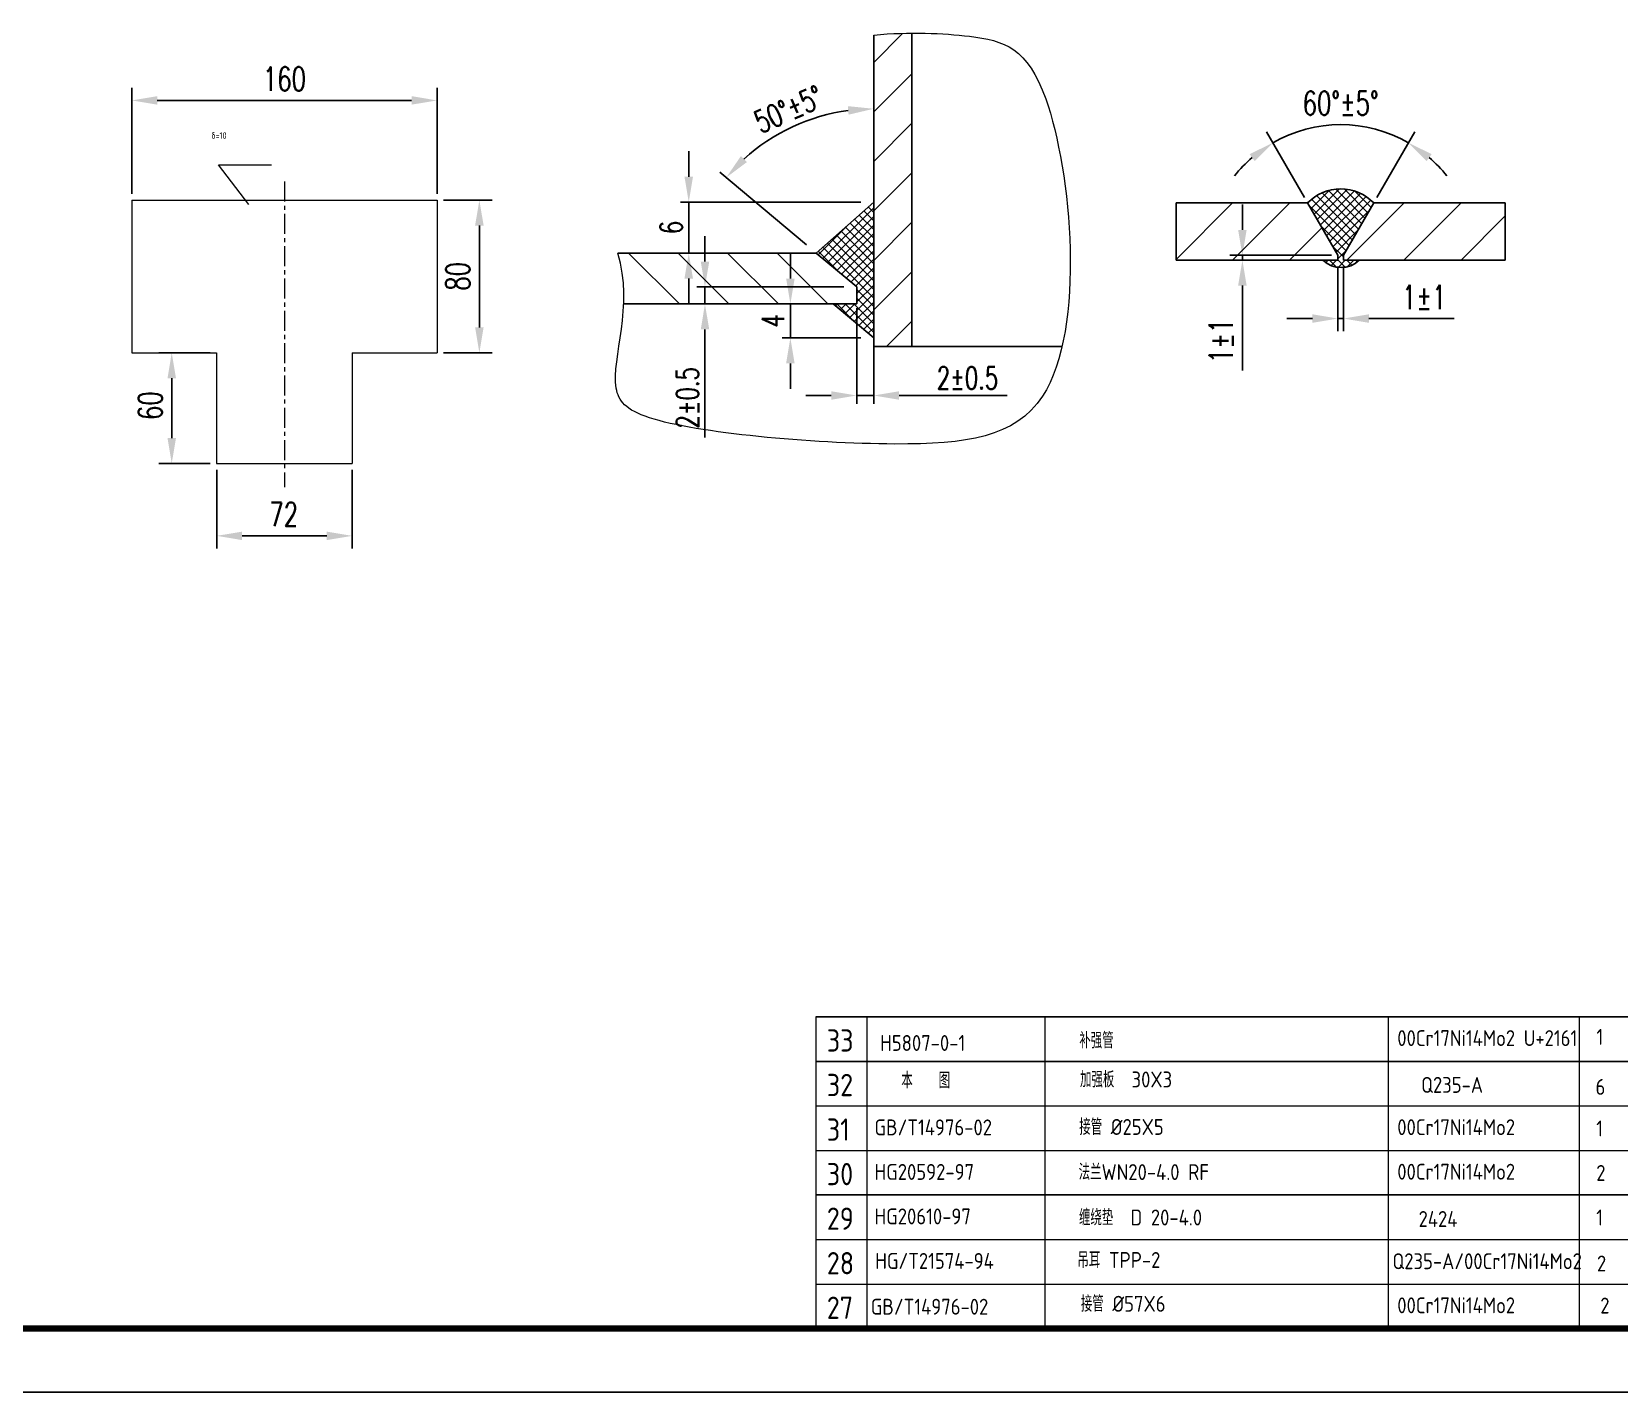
# Model space of a CAD drawing. Extents: x -7150 to 1260, y 1490 to 7430.
# Drawn here: x -3733 to -1237, y 1490 to 3628 of the extents above; entities that cross this region are included whole.
import ezdxf

# ---------------------------------------------------------------- set-up
doc = ezdxf.new("R2010")
doc.units = 0
doc.header["$MEASUREMENT"] = 0
doc.linetypes.add('CENTER', pattern=[50.8, 31.75, -6.35, 6.35, -6.35])
doc.layers.get('0').update_dxf_attribs({"linetype": 'CONTINUOUS'})
doc.layers.get('DEFPOINTS').update_dxf_attribs({"linetype": 'CONTINUOUS'})
doc.layers.add('5', color=1, linetype='CENTER', lineweight=5)
for name, color, linetype in [('LAYER1', 3, 'CONTINUOUS'), ('尺寸线', 6, 'CONTINUOUS'), ('文字', 6, 'CONTINUOUS'), ('细实线', 3, 'CONTINUOUS')]:
    doc.layers.add(name, color=color, linetype=linetype)
doc.styles.add('J_BigFont', font='gbenor.shx', dxfattribs={"bigfont": 'gbcbig.shx'})
doc.styles.add('尺寸-字母', font='romans.shx', dxfattribs={"width": 0.7})
doc.dimstyles.new('尺寸3-5', dxfattribs={"dimtxt": 3.5, "dimasz": 2.5, "dimexe": 1.25, "dimexo": 0.625, "dimgap": 1.5, "dimtad": 1, "dimdec": 0, "dimdsep": 46, "dimtxsty": '尺寸-字母', "dimcen": 2.5, "dimadec": 0, "dimazin": 0, "dimtfac": 1, "dimtdec": 4, "dimtmove": 0, "dimatfit": 3, "dimfxl": 0, "dimtolj": 1, "dimtzin": 0, "dimarcsym": 0})

# ---------------------------------------------------------------- blocks, each defined once
blk = doc.blocks.new('*D53')
at = {"layer": 'DEFPOINTS', "color": 0}
for p in [(-2408.8, 3622.6), (-2575.1, 3457), (-2499.1, 3279.9), (-2435.5, 3226.6), (-2408.8, 3133.3)]:
    blk.add_point(p, dxfattribs=at)
at = {"layer": '尺寸线', "color": 0, "lineweight": -2}
blk.add_line((-2514.4, 3292.8), (-2650.5, 3407), dxfattribs=at)
blk.add_arc((-2408.8, 3204.2), 302.5, 97.5813, 132.4187, dxfattribs=at)
at = {"layer": '尺寸线', "color": 0}
for points in [[(-2449.2, 3510.8), (-2448.3, 3497.4), (-2408.8, 3506.7)], [(-2608.1, 3422.9), (-2617.7, 3432.2), (-2640.6, 3398.7)]]:
    blk.add_solid(points, dxfattribs=at)
at = {"layer": '尺寸线', "color": 0, "lineweight": 20, "insert": (-2542.6, 3505.9), "char_height": 35, "attachment_point": 5, "rotation": 23.9224, "style": '尺寸-字母'}
blk.add_mtext('\\A1;50°±5°', dxfattribs=at)
blk = doc.blocks.new('*D54')
at = {"layer": 'DEFPOINTS', "color": 0}
for p in [(-2408.8, 3359.9), (-2699.6, 3279.9), (-2499.1, 3279.9)]:
    blk.add_point(p, dxfattribs=at)
at = {"layer": '尺寸线', "color": 0, "lineweight": -2}
for p, q in [((-2699.6, 3399.9), (-2699.6, 3439.9)), ((-2428.8, 3359.9), (-2712.6, 3359.9)), ((-2699.6, 3359.9), (-2699.6, 3279.9)), ((-2519.1, 3279.9), (-2712.6, 3279.9)), ((-2699.6, 3239.9), (-2699.6, 3199.9))]:
    blk.add_line(p, q, dxfattribs=at)
at = {"layer": '尺寸线', "color": 0}
for points in [[(-2706.3, 3399.9), (-2692.9, 3399.9), (-2699.6, 3359.9)], [(-2706.3, 3239.9), (-2692.9, 3239.9), (-2699.6, 3279.9)]]:
    blk.add_solid(points, dxfattribs=at)
at = {"layer": '尺寸线', "color": 0, "lineweight": 20, "insert": (-2727.1, 3319.9), "char_height": 35, "attachment_point": 5, "rotation": 90, "style": '尺寸-字母'}
blk.add_mtext('\\A1;6', dxfattribs=at)
blk = doc.blocks.new('*D55')
at = {"layer": 'DEFPOINTS', "color": 0}
for p in [(-2435.5, 3226.6), (-2674.1, 3199.9), (-2435.5, 3199.9)]:
    blk.add_point(p, dxfattribs=at)
at = {"layer": '尺寸线', "color": 0, "lineweight": -2}
for p, q in [((-2674.1, 3266.6), (-2674.1, 3306.6)), ((-2455.5, 3226.6), (-2687.1, 3226.6)), ((-2674.1, 3226.6), (-2674.1, 3199.9)), ((-2455.5, 3199.9), (-2687.1, 3199.9)), ((-2674.1, 3159.9), (-2674.1, 2989.9))]:
    blk.add_line(p, q, dxfattribs=at)
at = {"layer": '尺寸线', "color": 0}
for points in [[(-2680.7, 3266.6), (-2667.4, 3266.6), (-2674.1, 3226.6)], [(-2680.7, 3159.9), (-2667.4, 3159.9), (-2674.1, 3199.9)]]:
    blk.add_solid(points, dxfattribs=at)
at = {"layer": '尺寸线', "color": 0, "lineweight": 20, "insert": (-2701.6, 3052.4), "char_height": 35, "attachment_point": 5, "rotation": 90, "style": '尺寸-字母'}
blk.add_mtext('\\A1;2±0.5', dxfattribs=at)
blk = doc.blocks.new('*D58')
at = {"layer": 'DEFPOINTS', "color": 0}
for p in [(-2539.8, 3199.9), (-2472.4, 3199.9), (-2408.8, 3146.6)]:
    blk.add_point(p, dxfattribs=at)
at = {"layer": '尺寸线', "color": 0, "lineweight": -2}
for p, q in [((-2539.8, 3239.9), (-2539.8, 3279.9)), ((-2492.4, 3199.9), (-2552.8, 3199.9)), ((-2539.8, 3146.6), (-2539.8, 3199.9)), ((-2428.8, 3146.6), (-2552.8, 3146.6)), ((-2539.8, 3106.6), (-2539.8, 3066.6))]:
    blk.add_line(p, q, dxfattribs=at)
at = {"layer": '尺寸线', "color": 0}
for points in [[(-2546.5, 3239.9), (-2533.1, 3239.9), (-2539.8, 3199.9)], [(-2546.5, 3106.6), (-2533.1, 3106.6), (-2539.8, 3146.6)]]:
    blk.add_solid(points, dxfattribs=at)
at = {"layer": '尺寸线', "color": 0, "lineweight": 20, "insert": (-2567.3, 3173.3), "char_height": 35, "attachment_point": 5, "rotation": 90, "style": '尺寸-字母'}
blk.add_mtext('\\A1;4', dxfattribs=at)
blk = doc.blocks.new('*D57')
at = {"layer": 'DEFPOINTS', "color": 0}
for p in [(-3095.3, 3363.2), (-3095.3, 3123.2), (-3028.8, 3123.2)]:
    blk.add_point(p, dxfattribs=at)
at = {"layer": '尺寸线', "color": 0, "lineweight": -2}
for p, q in [((-3085.3, 3363.2), (-3008.8, 3363.2)), ((-3028.8, 3323.2), (-3028.8, 3163.2)), ((-3085.3, 3123.2), (-3008.8, 3123.2))]:
    blk.add_line(p, q, dxfattribs=at)
at = {"layer": '尺寸线', "color": 0}
for points in [[(-3035.5, 3323.2), (-3022.1, 3323.2), (-3028.8, 3363.2)], [(-3035.5, 3163.2), (-3022.1, 3163.2), (-3028.8, 3123.2)]]:
    blk.add_solid(points, dxfattribs=at)
at = {"layer": '尺寸线', "color": 0, "lineweight": 20, "insert": (-3062.6, 3243.2), "char_height": 37.5, "attachment_point": 5, "rotation": 90, "style": '尺寸-字母'}
blk.add_mtext('\\A1;80', dxfattribs=at)
blk = doc.blocks.new('*D56')
at = {"layer": 'DEFPOINTS', "color": 0}
for p in [(-3441.8, 2949.2), (-3228.8, 2949.2), (-3228.8, 2835.5)]:
    blk.add_point(p, dxfattribs=at)
at = {"layer": '尺寸线', "color": 0, "lineweight": -2}
for p, q in [((-3441.8, 2939.2), (-3441.8, 2815.5)), ((-3228.8, 2939.2), (-3228.8, 2815.5)), ((-3401.8, 2835.5), (-3268.8, 2835.5))]:
    blk.add_line(p, q, dxfattribs=at)
at = {"layer": '尺寸线', "color": 0}
for points in [[(-3401.8, 2842.1), (-3401.8, 2828.8), (-3441.8, 2835.5)], [(-3268.8, 2842.1), (-3268.8, 2828.8), (-3228.8, 2835.5)]]:
    blk.add_solid(points, dxfattribs=at)
at = {"layer": '尺寸线', "color": 0, "lineweight": 20, "insert": (-3336.3, 2869.2), "char_height": 37.5, "attachment_point": 5, "style": '尺寸-字母'}
blk.add_mtext('\\A1;72', dxfattribs=at)
blk = doc.blocks.new('*D71')
at = {"layer": 'DEFPOINTS', "color": 0}
for p in [(-3512.5, 3123.2), (-3441.8, 3123.2), (-3441.8, 2949.2)]:
    blk.add_point(p, dxfattribs=at)
at = {"layer": '尺寸线', "color": 0, "lineweight": -2}
for p, q in [((-3451.8, 3123.2), (-3532.5, 3123.2)), ((-3512.5, 2989.2), (-3512.5, 3083.2)), ((-3451.8, 2949.2), (-3532.5, 2949.2))]:
    blk.add_line(p, q, dxfattribs=at)
at = {"layer": '尺寸线', "color": 0}
for points in [[(-3519.1, 3083.2), (-3505.8, 3083.2), (-3512.5, 3123.2)], [(-3519.1, 2989.2), (-3505.8, 2989.2), (-3512.5, 2949.2)]]:
    blk.add_solid(points, dxfattribs=at)
at = {"layer": '尺寸线', "color": 0, "lineweight": 20, "insert": (-3546.2, 3040.2), "char_height": 37.5, "attachment_point": 5, "rotation": 90, "style": '尺寸-字母'}
blk.add_mtext('\\A1;60', dxfattribs=at)
blk = doc.blocks.new('*D59')
at = {"layer": 'DEFPOINTS', "color": 0}
for p in [(-2435.5, 3213.3), (-2408.8, 3213.3), (-2408.8, 3056.1)]:
    blk.add_point(p, dxfattribs=at)
at = {"layer": '尺寸线', "color": 0, "lineweight": -2}
for p, q in [((-2435.5, 3193.3), (-2435.5, 3043.1)), ((-2408.8, 3193.3), (-2408.8, 3043.1)), ((-2475.5, 3056.1), (-2515.5, 3056.1)), ((-2435.5, 3056.1), (-2408.8, 3056.1)), ((-2368.8, 3056.1), (-2198.8, 3056.1))]:
    blk.add_line(p, q, dxfattribs=at)
at = {"layer": '尺寸线', "color": 0}
for points in [[(-2475.5, 3062.7), (-2475.5, 3049.4), (-2435.5, 3056.1)], [(-2368.8, 3062.7), (-2368.8, 3049.4), (-2408.8, 3056.1)]]:
    blk.add_solid(points, dxfattribs=at)
at = {"layer": '尺寸线', "color": 0, "lineweight": 20, "insert": (-2261.3, 3083.6), "char_height": 35, "attachment_point": 5, "style": '尺寸-字母'}
blk.add_mtext('\\A1;2±0.5', dxfattribs=at)
blk = doc.blocks.new('*D72')
at = {"layer": 'DEFPOINTS', "color": 0}
for p in [(-3095.3, 3519.8), (-3575.3, 3363.2), (-3095.3, 3363.2)]:
    blk.add_point(p, dxfattribs=at)
at = {"layer": '尺寸线', "color": 0, "lineweight": -2}
for p, q in [((-3575.3, 3373.2), (-3575.3, 3539.8)), ((-3535.3, 3519.8), (-3135.3, 3519.8)), ((-3095.3, 3373.2), (-3095.3, 3539.8))]:
    blk.add_line(p, q, dxfattribs=at)
at = {"layer": '尺寸线', "color": 0}
for points in [[(-3535.3, 3526.5), (-3535.3, 3513.2), (-3575.3, 3519.8)], [(-3135.3, 3526.5), (-3135.3, 3513.2), (-3095.3, 3519.8)]]:
    blk.add_solid(points, dxfattribs=at)
at = {"layer": '尺寸线', "color": 0, "lineweight": 20, "insert": (-3335.3, 3553.6), "char_height": 37.5, "attachment_point": 5, "style": '尺寸-字母'}
blk.add_mtext('\\A1;160', dxfattribs=at)
blk = doc.blocks.new('*D52')
at = {"layer": 'DEFPOINTS', "color": 0}
for p in [(-1679.1, 3276.4), (-1829.1, 3268.8), (-1679.1, 3268.8)]:
    blk.add_point(p, dxfattribs=at)
at = {"layer": '尺寸线', "color": 0, "lineweight": -2}
for p, q in [((-1829.1, 3316.4), (-1829.1, 3356.4)), ((-1689.1, 3276.4), (-1849.1, 3276.4)), ((-1829.1, 3276.4), (-1829.1, 3268.8)), ((-1689.1, 3268.8), (-1849.1, 3268.8)), ((-1829.1, 3228.8), (-1829.1, 3095.1))]:
    blk.add_line(p, q, dxfattribs=at)
at = {"layer": '尺寸线', "color": 0}
for points in [[(-1835.8, 3316.4), (-1822.4, 3316.4), (-1829.1, 3276.4)], [(-1835.8, 3228.8), (-1822.4, 3228.8), (-1829.1, 3268.8)]]:
    blk.add_solid(points, dxfattribs=at)
at = {"layer": '尺寸线', "color": 0, "lineweight": 20, "insert": (-1862.8, 3141.9), "char_height": 37.5, "attachment_point": 5, "rotation": 90, "style": '尺寸-字母'}
blk.add_mtext('\\A1;1±1', dxfattribs=at)
blk = doc.blocks.new('*D50')
at = {"layer": 'DEFPOINTS', "color": 0}
for p in [(-1679.1, 3268.8), (-1670.1, 3268.8), (-1670.1, 3177)]:
    blk.add_point(p, dxfattribs=at)
at = {"layer": '尺寸线', "color": 0, "lineweight": -2}
for p, q in [((-1679.1, 3258.8), (-1679.1, 3157)), ((-1670.1, 3258.8), (-1670.1, 3157)), ((-1719.1, 3177), (-1759.1, 3177)), ((-1679.1, 3177), (-1670.1, 3177)), ((-1630.1, 3177), (-1496.3, 3177))]:
    blk.add_line(p, q, dxfattribs=at)
at = {"layer": '尺寸线', "color": 0}
for points in [[(-1719.1, 3183.7), (-1719.1, 3170.3), (-1679.1, 3177)], [(-1630.1, 3183.7), (-1630.1, 3170.3), (-1670.1, 3177)]]:
    blk.add_solid(points, dxfattribs=at)
at = {"layer": '尺寸线', "color": 0, "lineweight": 20, "insert": (-1543.2, 3210.7), "char_height": 37.5, "attachment_point": 5, "style": '尺寸-字母'}
blk.add_mtext('\\A1;1±1', dxfattribs=at)
blk = doc.blocks.new('*D51')
at = {"layer": 'DEFPOINTS', "color": 0}
for p in [(-1637.6, 3478.5), (-1726.6, 3358.8), (-1622.6, 3358.8), (-1679.1, 3276.6), (-1670.1, 3276.6)]:
    blk.add_point(p, dxfattribs=at)
at = {"layer": '尺寸线', "color": 0, "lineweight": -2}
for p, q in [((-1731.6, 3367.5), (-1791.1, 3470.6)), ((-1617.6, 3367.5), (-1558.1, 3470.6))]:
    blk.add_line(p, q, dxfattribs=at)
for start, end in [(60, 120), (130.7769, 141.5537), (38.4463, 49.2231)]:
    blk.add_arc((-1674.6, 3268.8), 213, start, end, dxfattribs=at)
at = {"layer": '尺寸线', "color": 0}
for points in [[(-1817.6, 3435.5), (-1809.8, 3424.6), (-1781.1, 3453.2)], [(-1539.4, 3424.6), (-1531.6, 3435.5), (-1568.1, 3453.2)]]:
    blk.add_solid(points, dxfattribs=at)
at = {"layer": '尺寸线', "color": 0, "lineweight": 20, "insert": (-1674.6, 3515.5), "char_height": 37.5, "attachment_point": 5, "style": '尺寸-字母'}
blk.add_mtext('\\A1;60°±5°', dxfattribs=at)

msp = doc.modelspace()

# ---------------------------------------------------------------- hatches: boundary and pattern name
at = {"layer": '细实线'}
h = msp.add_hatch(dxfattribs=at)
h.set_pattern_fill('ANSI31', color=256, scale=440, angle=180, style=0)
h.set_pattern_definition([(225, (219594.76, -69987.454), (38.890873, -38.890873), [])])
edge = h.paths.add_edge_path()
edge.add_spline(control_points=[(-2348.824, 3624.453), (-2367.725, 3625.399), (-2387.932, 3624.502), (-2408.824, 3622.639)], knot_values=[4.64197422, 4.64197422, 4.64197422, 4.64197422, 8.83969133, 8.83969133, 8.83969133, 8.83969133], degree=3, periodic=0)
edge.add_line((-2408.824, 3622.639), (-2408.824, 3133.264))
edge.add_line((-2408.824, 3133.264), (-2348.824, 3133.264))
edge.add_line((-2348.824, 3133.264), (-2348.824, 3624.453))
at = {"layer": '细实线', "lineweight": 20}
h = msp.add_hatch(dxfattribs=at)
h.set_pattern_fill('ANSI37', color=256, scale=3, style=0)
h.set_pattern_definition([(45, (3351.483, -1963.217), (-6.735192, 6.735192), []), (135, (3351.483, -1963.217), (-6.735192, -6.735192), [])])
h.paths.add_polyline_path([(-1679.095, 3276.599), (-1679.095, 3268.805), (-1702.426, 3268.805, 0.40733381), (-1645.425, 3268.805), (-1670.095, 3268.805), (-1670.095, 3276.599), (-1622.634, 3358.805, 0.42615478), (-1726.557, 3358.805)])
h = msp.add_hatch(dxfattribs=at)
h.set_pattern_fill('ANSI37', color=256, scale=3, style=0)
h.set_pattern_definition([(45, (-25237.917, 2869.2355), (-6.735192, 6.735192), []), (135, (-25237.917, 2869.2355), (-6.735192, -6.735192), [])])
h.paths.add_polyline_path([(-2408.824, 3359.931), (-2499.051, 3279.931), (-2435.491, 3226.597), (-2435.491, 3199.931), (-2472.384, 3199.931), (-2408.824, 3146.597)])
at = {"layer": '细实线'}
h = msp.add_hatch(dxfattribs=at)
h.set_pattern_fill('ANSI31', color=256, scale=20, style=0)
h.set_pattern_definition([(45, (-1885.54, 2689.06), (-44.9013, 44.9013), [])])
h.paths.add_polyline_path([(-1622.634, 3358.805), (-1670.095, 3276.599), (-1670.095, 3268.805), (-1415.794, 3268.805), (-1415.794, 3358.805)])
h.paths.add_polyline_path([(-1933.397, 3358.805), (-1933.397, 3268.805), (-1679.095, 3268.805), (-1679.095, 3276.599), (-1726.557, 3358.805)])
h = msp.add_hatch(dxfattribs=at)
h.set_pattern_fill('ANSI31', color=256, scale=440, angle=90, style=0)
h.set_pattern_definition([(135, (232907.03, -50411.98), (-38.890873, -38.890873), [])])
edge = h.paths.add_edge_path()
edge.add_line((-2435.491, 3199.931), (-2435.491, 3213.264))
edge.add_line((-2435.491, 3213.264), (-2514.941, 3279.931))
edge.add_line((-2514.941, 3279.931), (-2811.059, 3279.931))
edge.add_spline(control_points=[(-2811.059, 3279.931), (-2802.513, 3252.224), (-2790.377, 3224.963), (-2775.224, 3199.931)], knot_values=[101.05807111, 101.05807111, 101.05807111, 101.05807111, 107.15950858, 107.15950858, 107.15950858, 107.15950858], degree=3, periodic=0)
edge.add_line((-2775.224, 3199.931), (-2435.491, 3199.931))

# ---------------------------------------------------------------- linework, layer by layer
for p, q in [((-2408.824, 3133.264), (-2408.824, 3622.639)), ((-2348.824, 3133.264), (-2348.824, 3625.538)), ((-2499.051, 3279.931), (-2408.824, 3359.931)), ((-2811.059, 3279.931), (-2499.051, 3279.931)), ((-2435.491, 3226.597), (-2499.051, 3279.931)), ((-2435.491, 3226.597), (-2435.491, 3199.931)), ((-2801.817, 3199.931), (-2435.491, 3199.931)), ((-2408.824, 3146.597), (-2472.384, 3199.931)), ((-2408.824, 3133.264), (-2112.566, 3133.264))]:
    msp.add_line(p, q)
at = {"lineweight": 20}
for p, q in [((-3575.334, 3363.217), (-3575.334, 3123.217)), ((-3575.334, 3363.217), (-3095.334, 3363.217)), ((-3095.334, 3363.217), (-3095.334, 3123.217)), ((-3575.334, 3123.217), (-3441.834, 3123.217)), ((-3441.834, 3123.217), (-3441.834, 2949.217)), ((-3228.834, 3123.217), (-3228.834, 2949.217)), ((-3228.834, 3123.217), (-3095.334, 3123.217)), ((-3441.834, 2949.217), (-3228.834, 2949.217)), ((-2499.821, 2079.573), (-2499.821, 1589.573))]:
    msp.add_line(p, q, dxfattribs=at)
at = {"color": 0}
for p, q in [((-1933.397, 3358.805), (-1933.397, 3268.805)), ((-1933.397, 3358.805), (-1726.557, 3358.805)), ((-1679.095, 3276.599), (-1726.557, 3358.805)), ((-1670.095, 3276.599), (-1622.634, 3358.805)), ((-1622.634, 3358.805), (-1415.794, 3358.805)), ((-1415.794, 3358.805), (-1415.794, 3268.805)), ((-1679.095, 3276.599), (-1679.095, 3268.805)), ((-1670.095, 3276.599), (-1670.095, 3268.805)), ((-1933.397, 3268.805), (-1679.095, 3268.805)), ((-1670.095, 3268.805), (-1415.794, 3268.805))]:
    msp.add_line(p, q, dxfattribs=at)
at = {"const_width": 10}
msp.add_lwpolyline([(-6899.821, 1589.573), (1160.179, 1589.573)], dxfattribs=at)
at = {"color": 0}
for centre, radius, start, end in [((-1674.595, 3308.911), 72.037, 43.83698, 136.16302), ((-1673.925, 3297.985), 40.789, 225.674542, 314.325458)]:
    msp.add_arc(centre, radius, start, end, dxfattribs=at)
at = {"layer": '5', "linetype": 'CENTER', "lineweight": 20}
msp.add_line((-3335.334, 3392.49), (-3335.334, 2912.028), dxfattribs=at)
at = {"layer": 'LAYER1'}
for p, q in [((-2499.821, 2079.573), (-669.821, 2079.573)), ((-2499.821, 2009.573), (-669.821, 2009.573)), ((-2499.821, 1799.573), (-669.821, 1799.573)), ((-7149.821, 1489.573), (1260.179, 1489.573))]:
    msp.add_line(p, q, dxfattribs=at)
at = {"layer": '尺寸线', "lineweight": 20}
for p, q in [((-3391.335, 3356.093), (-3439.206, 3418.704)), ((-3439.206, 3418.704), (-3355.714, 3418.704))]:
    msp.add_line(p, q, dxfattribs=at)
at = {"layer": '细实线', "lineweight": 20}
for p, q in [((-2499.821, 2079.573), (-669.821, 2079.573)), ((-2419.821, 2079.573), (-2419.821, 1589.573)), ((-2139.821, 2079.573), (-2139.821, 1589.573)), ((-1599.821, 2079.573), (-1599.821, 1589.573)), ((-1299.821, 2079.573), (-1299.821, 1589.573)), ((-2499.821, 2009.573), (-669.821, 2009.573)), ((-2499.821, 1939.573), (-669.821, 1939.573)), ((-2499.821, 1869.573), (-669.821, 1869.573)), ((-2499.821, 1799.573), (-669.821, 1799.573)), ((-2499.821, 1729.573), (-669.821, 1729.573)), ((-2499.821, 1659.573), (-669.821, 1659.573)), ((-2499.821, 1589.573), (-669.821, 1589.573))]:
    msp.add_line(p, q, dxfattribs=at)
msp.add_open_spline([(-2408.824, 3622.639), (-2351.755, 3627.729), (-2231.617, 3622.813), (-2115.13, 3586.377), (-2059.785, 3006.985), (-2355.459, 2966.761), (-2777.221, 3004.938), (-2836.666, 3081.876), (-2785.073, 3195.684), (-2811.059, 3279.931)], degree=3, knots=[4.64197422, 4.64197422, 4.64197422, 4.64197422, 16.10823699, 31.15757876, 52.34915216, 65.41196104, 80.80761517, 88.60720665, 107.15950858, 107.15950858, 107.15950858, 107.15950858], dxfattribs=at)

# ---------------------------------------------------------------- texts
at = {"layer": '尺寸线', "lineweight": 20, "insert": (-3450.198, 3469.918), "char_height": 10.5, "width": 92.15444, "attachment_point": 1, "style": 'J_BigFont'}
msp.add_mtext('δ=10\u3000\u3000', dxfattribs=at)
at = {"layer": '文字', "lineweight": 20, "attachment_point": 1, "style": 'J_BigFont'}
for s, insert, char_height, width in [('33', (-2482.489, 2059.884), 35, 299), ('补强管', (-2085.526, 2054.94), 25, 843.66218), ('00Cr17Ni14Mo2 U+2161\\P ', (-1585.604, 2058.633), 25, 299), ('1', (-1272.412, 2060.579), 25, 299), ('32', (-2482.489, 1989.884), 35, 299), ('本   图', (-2365.311, 1992.227), 25, 540), ('加强板  30X3', (-2084.428, 1993.634), 25, 299), ('Q235-A', (-1548.075, 1985.108), 25, 299), ('6', (-1273.863, 1982.031), 25, 299), ('31', (-2482.489, 1919.884), 35, 299), ('接管 %%c25X5', (-2085.593, 1918.978), 25, 299), ('00Cr17Ni14Mo2', (-1585.604, 1918.633), 25, 299), ('1', (-1272.728, 1916.709), 25, 299), ('30', (-2482.489, 1849.884), 35, 299), ('法兰WN20-4.0 RF ', (-2086.547, 1848.088), 25, 540), ('00Cr17Ni14Mo2', (-1585.604, 1848.633), 25, 299), ('2', (-1272.728, 1846.709), 25, 299), ('29', (-2482.489, 1779.884), 35, 299), ('缠绕垫  D 20-4.0', (-2086.042, 1776.715), 25, 540), ('2424', (-1552.093, 1774.34), 25, 299), ('1', (-1272.728, 1776.766), 25, 299), ('28', (-2482.489, 1709.884), 35, 299), ('吊耳 TPP-2', (-2088.547, 1709.923), 25, 299), ('Q235-A/00Cr17Ni14Mo2', (-1593.224, 1707.96), 25, 299), ('2', (-1271.64, 1704.403), 25, 299), ('27', (-2482.489, 1639.884), 35, 299), ('接管 %%c57X6', (-2083.031, 1641.05), 25, 299), ('00Cr17Ni14Mo2', (-1585.604, 1638.633), 25, 299), ('2', (-1266.383, 1638.291), 25, 299)]:
    msp.add_mtext(s, dxfattribs=dict(at, insert=insert, char_height=char_height, width=width))
at = {"layer": '文字', "lineweight": 20, "char_height": 25, "attachment_point": 1, "style": 'J_BigFont'}
for s, insert in [('H5807-0-1', (-2398.721, 2050.956)), ('GB/T14976-02', (-2407.461, 1918.316)), ('HG20592-97', (-2407.461, 1848.316)), ('HG20610-97', (-2407.461, 1778.373)), ('HG/T21574-94', (-2406.373, 1708.383)), ('GB/T14976-02', (-2413.275, 1636.462))]:
    msp.add_mtext(s, dxfattribs=dict(at, insert=insert))

# ---------------------------------------------------------------- dimensions: what is measured, and where the dimension line sits
at = {"layer": '尺寸线', "lineweight": 20}
dim = msp.add_angular_dim_2l(base=(-2575.063, 3456.975), line1=((-2408.824, 3133.264), (-2408.824, 3622.639)), line2=((-2435.491, 3226.597), (-2499.051, 3279.931)), text='<>±5°', dimstyle='尺寸3-5', override={"dimtxt": 35, "dimasz": 40, "dimexe": 13, "dimexo": 20, "dimgap": 10, "dimzin": 0, "dimtfac": 5, "dimatfit": 1}, dxfattribs=at)
dim.commit()
dim.dimension.update_dxf_attribs({"geometry": '*D53', "text_midpoint": (-2531.496, 3480.756), "dimtype": 162})
dim = msp.add_linear_dim(base=(-3095.334, 3519.842), p1=(-3575.334, 3363.217), p2=(-3095.334, 3363.217), text='160', dimstyle='尺寸3-5', override={"dimtxt": 37.5, "dimasz": 40, "dimexe": 20, "dimexo": 10, "dimgap": 15, "dimdec": 2, "dimzin": 0, "dimtfac": 5, "dimtdec": 2, "dimatfit": 1}, dxfattribs=at)
dim.commit()
dim.dimension.update_dxf_attribs({"geometry": '*D72', "text_midpoint": (-3335.334, 3553.592)})
dim = msp.add_angular_dim_2l(base=(-1637.613, 3478.546), line1=((-1679.095, 3276.599), (-1726.557, 3358.805)), line2=((-1670.095, 3276.599), (-1622.634, 3358.805)), text='60%%D±5%%D', dimstyle='尺寸3-5', override={"dimtxt": 37.5, "dimasz": 40, "dimexe": 20, "dimexo": 10, "dimgap": 15, "dimdec": 2, "dimzin": 0, "dimtfac": 5, "dimtdec": 2, "dimatfit": 1}, dxfattribs=at)
dim.commit()
dim.dimension.update_dxf_attribs({"geometry": '*D51', "text_midpoint": (-1674.595, 3515.531)})
for base, p1, p2, text, override, picture, middle in [((-2699.608, 3279.931), (-2408.824, 3359.931), (-2499.051, 3279.931), '6', {"dimtxt": 35, "dimasz": 40, "dimexe": 13, "dimexo": 20, "dimgap": 10, "dimzin": 0, "dimtfac": 5, "dimatfit": 1}, '*D54', (-2699.608, 3319.931)), ((-1829.086, 3268.805), (-1679.095, 3276.403), (-1679.095, 3268.805), '1±1', {"dimtxt": 37.5, "dimasz": 40, "dimexe": 20, "dimexo": 10, "dimgap": 15, "dimdec": 2, "dimzin": 0, "dimtfac": 5, "dimtdec": 2, "dimtmove": 0, "dimatfit": 1}, '*D52', (-1829.086, 3141.93)), ((-2674.066, 3199.931), (-2435.491, 3226.597), (-2435.491, 3199.931), '2±0.5', {"dimtxt": 35, "dimasz": 40, "dimexe": 13, "dimexo": 20, "dimgap": 10, "dimzin": 0, "dimtfac": 5, "dimatfit": 1}, '*D55', (-2674.066, 3052.431)), ((-2539.784, 3199.931), (-2408.824, 3146.597), (-2472.384, 3199.931), '4', {"dimtxt": 35, "dimasz": 40, "dimexe": 13, "dimexo": 20, "dimgap": 10, "dimzin": 0, "dimtfac": 5, "dimatfit": 1}, '*D58', (-2539.784, 3173.264)), ((-3512.474, 3123.217), (-3441.834, 2949.217), (-3441.834, 3123.217), '60', {"dimtxt": 37.5, "dimasz": 40, "dimexe": 20, "dimexo": 10, "dimgap": 15, "dimdec": 2, "dimzin": 0, "dimtfac": 5, "dimtdec": 2, "dimatfit": 1}, '*D71', (-3512.474, 3040.168))]:
    dim = msp.add_linear_dim(base=base, p1=p1, p2=p2, angle=90, text=text, dimstyle='尺寸3-5', override=override, dxfattribs=at)
    dim.commit()
    dim.dimension.update_dxf_attribs({"geometry": picture, "text_midpoint": middle, "dimtype": 160})
dim = msp.add_linear_dim(base=(-3028.816, 3123.217), p1=(-3095.334, 3363.217), p2=(-3095.334, 3123.217), angle=90, text='80', dimstyle='尺寸3-5', override={"dimtxt": 37.5, "dimasz": 40, "dimexe": 20, "dimexo": 10, "dimgap": 15, "dimdec": 2, "dimzin": 0, "dimtfac": 5, "dimtdec": 2, "dimatfit": 1}, dxfattribs=at)
dim.commit()
dim.dimension.update_dxf_attribs({"geometry": '*D57', "text_midpoint": (-3062.566, 3243.217)})
for base, p1, p2, text, override, picture, middle in [((-1670.095, 3176.989), (-1679.095, 3268.805), (-1670.095, 3268.805), '1±1', {"dimtxt": 37.5, "dimasz": 40, "dimexe": 20, "dimexo": 10, "dimgap": 15, "dimdec": 2, "dimzin": 0, "dimtfac": 5, "dimtdec": 2, "dimtmove": 0, "dimatfit": 1}, '*D50', (-1543.22, 3176.989)), ((-2408.824, 3056.058), (-2435.491, 3213.264), (-2408.824, 3213.264), '2±0.5', {"dimtxt": 35, "dimasz": 40, "dimexe": 13, "dimexo": 20, "dimgap": 10, "dimzin": 0, "dimtfac": 5, "dimatfit": 1}, '*D59', (-2261.324, 3056.058)), ((-3228.834, 2835.457), (-3441.834, 2949.217), (-3228.834, 2949.217), '72', {"dimtxt": 37.5, "dimasz": 40, "dimexe": 20, "dimexo": 10, "dimgap": 15, "dimdec": 2, "dimzin": 0, "dimtfac": 5, "dimtdec": 2, "dimatfit": 1}, '*D56', (-3336.265, 2835.457))]:
    dim = msp.add_linear_dim(base=base, p1=p1, p2=p2, text=text, dimstyle='尺寸3-5', override=override, dxfattribs=at)
    dim.commit()
    dim.dimension.update_dxf_attribs({"geometry": picture, "text_midpoint": middle, "dimtype": 160})

doc.saveas('drawing.dxf')
